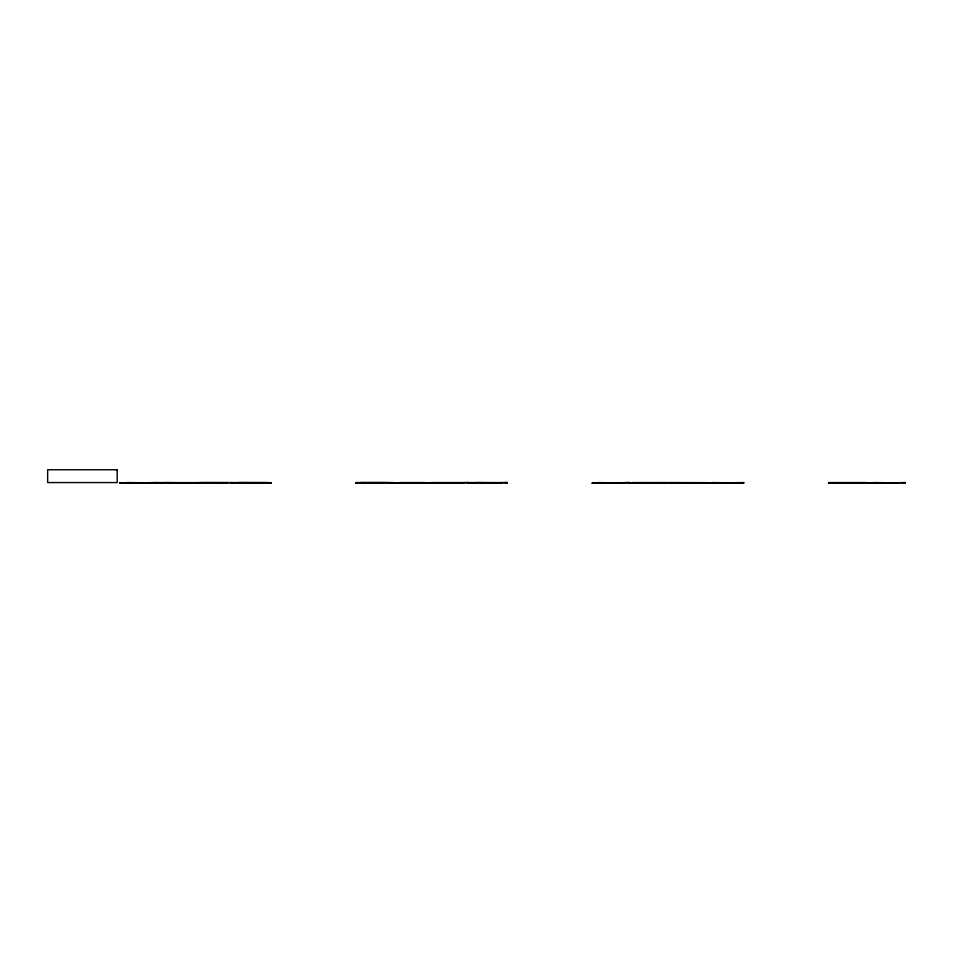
<?xml version="1.0" encoding="UTF-8"?>
<svg xmlns="http://www.w3.org/2000/svg" width="953" height="953" viewBox="0 0 953 953"><rect width="100%" height="100%" fill="white"/><g stroke="black" fill="none" stroke-linecap="round" stroke-linejoin="round"><path stroke-width="1.43" d="M119.602 482.909L121.543 482.909M150.443 482.837L126.13 482.575M155.017 482.909L156.959 482.909M157.626 482.909L159.568 482.909M188.503 482.837L164.119 482.575M193.042 482.909L194.984 482.909M195.651 482.909L197.593 482.909M231.067 482.909L233.008 482.909M233.688 482.909L235.617 482.909M269.091 482.909L271.033 482.909M355.922 482.909L357.863 482.909M391.338 482.909L393.279 482.909M393.958 482.909L395.888 482.909M429.362 482.909L431.304 482.909M431.983 482.909L433.925 482.909M437.88 482.837L463.432 482.837M467.387 482.909L469.329 482.909M470.008 482.909L471.949 482.909M501.052 482.837L476.309 482.575M505.412 482.909L507.353 482.909M592.242 482.909L594.184 482.909M614.745 482.837L597.876 482.575M627.658 482.909L629.599 482.909M630.267 482.909L632.208 482.909M665.682 482.909L667.624 482.909M668.291 482.909L670.233 482.909M702.897 482.837L671.186 483.242M703.707 482.909L705.649 482.909M706.316 482.909L708.258 482.909M741.732 482.909L743.674 482.909M828.562 482.909L830.504 482.909M834.59 482.837L859.892 482.837L834.137 483.242M863.978 482.909L865.92 482.909M866.587 482.909L868.528 482.909M897.095 482.837L873.46 482.575M902.003 482.909L905.35 482.909M163.106 482.98L189.516 482.98M399.224 482.98L426.039 483.242M663.812 482.98L634.162 483.242M902.003 482.575L902.003 483.242M898.322 483.242L882.907 483.242M868.528 482.575L868.528 483.242M863.978 482.575L863.978 483.242M859.892 482.575L859.892 483.242M834.59 482.575L834.59 483.242M830.504 482.575L830.504 483.242M741.732 482.575L741.732 483.242M737.443 482.575L737.455 483.242M725.042 482.837L724.959 483.242M722.565 482.575L722.422 483.242M720.111 482.98L720.027 482.575M713.38 483.242L737.455 482.98L712.546 482.575M708.258 482.575L708.258 483.242M703.707 482.575L703.707 483.242M702.957 483.242L670.995 483.242M699.633 482.575L699.633 483.242M693.367 482.575L693.236 483.242M689.317 482.575L689.222 483.242M688.828 482.575L688.709 483.242M684.897 482.575L685.076 483.242M684.409 482.575L684.421 483.242M676.249 482.575L676.177 483.242M674.331 482.575L674.331 483.242M671.829 482.575L671.901 483.242M670.233 482.575L670.233 483.242M665.682 482.575L665.682 483.242M664.86 482.575L633.042 482.575M657.82 482.575L657.82 483.242M657.01 482.575L657.082 483.242M655.795 482.575L655.843 483.242M653.865 482.575L653.853 483.242M652.424 482.575L652.507 483.242M651.971 483.242L651.864 482.837M650.887 482.575L650.899 483.242M647.051 482.98L646.932 482.575M646.646 482.575L646.575 483.242M645.86 482.575L645.92 483.242M645.193 482.575L645.324 483.242M641.369 482.575L641.333 483.242M632.208 482.575L632.208 483.242M627.658 482.575L627.658 483.242M625.513 483.242L596.09 483.242M603.32 482.575L603.368 483.242M594.184 482.575L594.184 483.242M505.412 482.575L505.412 483.242M502.493 483.242L474.868 483.242M471.949 482.575L471.949 483.242M467.387 482.575L467.387 483.242M463.908 483.242L437.391 483.242M462.503 482.575L462.491 483.242M433.925 482.575L433.925 483.242M429.362 482.575L429.362 483.242M424.812 482.575L400.32 482.575M416.151 482.575L416.163 483.242M395.888 482.575L395.888 483.242M391.338 482.575L391.338 483.242M389.443 483.242L359.769 483.242M388.324 482.575L360.889 482.575M377.162 483.242L377.15 482.575M374.6 482.575L374.6 483.242M371.944 482.575L371.92 483.242M371.182 482.575L371.11 483.242M370.36 482.575L370.36 483.242M362.319 482.575L362.45 483.242M357.863 482.575L357.863 483.242M269.091 482.575L269.091 483.242M266.971 482.575L237.738 482.575M265.542 483.242L239.167 483.242M264.041 482.575L264.041 483.242M258.847 482.575L258.93 483.242M245.54 482.575L245.576 483.242M243.253 482.575L243.337 483.242M240.668 482.575L240.668 483.242M235.617 482.575L235.617 483.242M231.067 482.575L231.067 483.242M227.743 482.575L200.928 482.575M226.778 482.575L226.659 483.242L201.488 483.242M221.453 482.575L221.441 483.242M216.867 482.575L216.903 483.242M206.956 482.575L206.968 483.242M197.593 482.575L197.593 483.242M193.042 482.575L193.042 483.242M184.691 482.575L184.608 483.242M184.572 482.575L184.417 483.242M183.214 482.575L183.286 483.242M169.003 482.575L168.991 483.242M159.568 482.575L159.568 483.242M155.017 482.575L155.017 483.242M152.933 483.242L123.64 483.242M121.543 482.575L121.543 483.242M117.183 469.758L47.65 469.758L47.65 482.575L117.183 482.575L117.183 469.758M156.959 482.575L119.602 483.242L156.959 482.575M194.984 482.659L157.626 482.575L157.626 483.242L194.984 483.242L194.984 482.575M233.008 482.659L195.651 482.575L195.651 483.242L233.008 482.575M271.033 482.659L233.688 482.575L233.688 483.242L271.033 483.242L271.033 482.575M393.279 482.575L355.922 482.575L355.922 483.242L393.279 483.242L393.279 482.575M431.304 482.659L393.958 483.242L431.304 483.242L431.304 482.575M469.329 482.575L431.983 482.575L431.983 483.242L469.329 482.575M507.353 482.575L470.008 482.575L470.008 483.242L507.353 482.575M629.599 482.575L592.242 483.242L629.599 482.575M667.624 482.575L630.267 483.242L667.624 483.242L667.624 482.575M705.649 482.659L668.291 482.575L668.291 483.242L705.649 483.242L705.649 482.575M743.674 482.575L706.316 483.242L743.674 483.242L743.674 482.575M865.92 482.575L828.562 482.575L828.562 483.242L865.92 483.242L865.92 482.575M905.35 482.659L866.587 483.242L905.35 482.575"/></g></svg>
